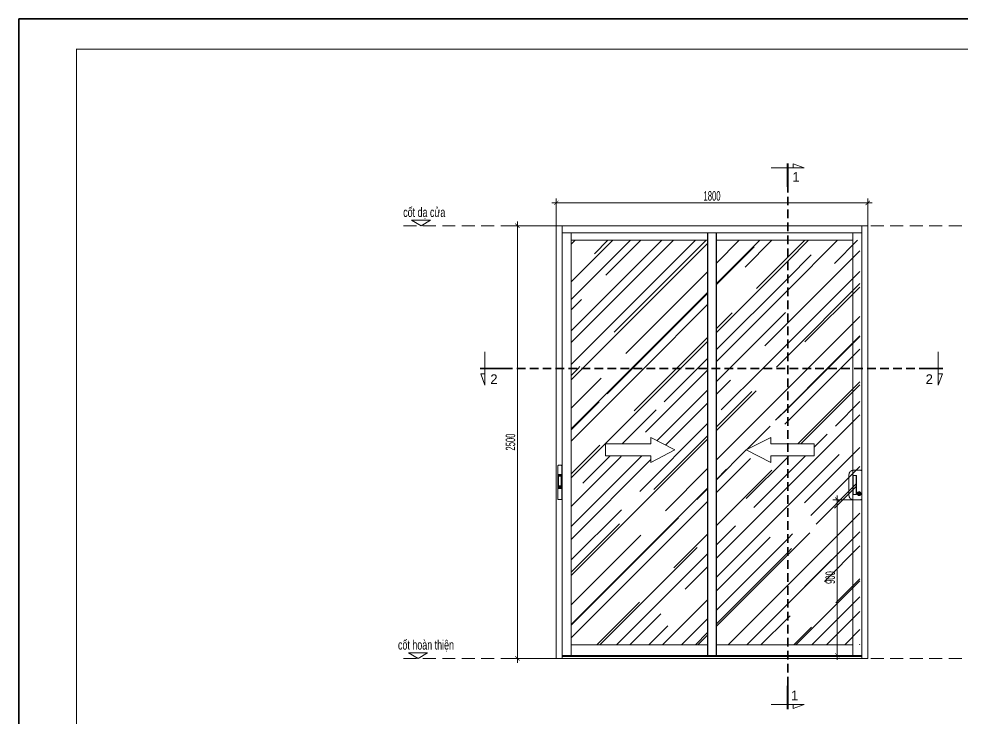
# Model space of a CAD drawing. Header units: millimetres. Extents: x 1336014 to 2939047, y -333549 to -60566.
# Drawn here: x 1445596 to 1451045, y -216157 to -212116 of the extents above; entities that cross this region are included whole.
import ezdxf

# ---------------------------------------------------------------- set-up
doc = ezdxf.new("R2010")
doc.units = ezdxf.units.MM
doc.header["$MEASUREMENT"] = 0
for name, pattern in [('$1$HIDDEN', [0.375, 0.25, -0.125]), ('DASHDOT', [1, 0.5, -0.25, 0, -0.25]), ('HIDDEN', [0.375, 0.25, -0.125])]:
    doc.linetypes.add(name, pattern=pattern)
for name, color, linetype, lineweight in [('.A-net Hatch', 250, 'Continuous', 9), ('.A-net Truc', 79, 'DASHDOT', 15), ('02.Thay', 145, 'Continuous', 15), ('05.Text', 253, 'Continuous', 18), ('08.Dim', 156, 'Continuous', 15), ('10.Text', 254, 'Continuous', 18), ('11.Khung bo', 32, 'Continuous', 50), ('12.Khung', 36, 'Continuous', 25), ('13.netcat', 1, 'HIDDEN', 35), ('AUDIT_I_160217234026-0', 7, 'Continuous', 5), ('CA.cat 30', 30, 'Continuous', 35), ('CA.thay 145', 145, 'Continuous', 18), ('Chiều mở cửa thấy', 253, 'Continuous', 5), ('Khóa cửa', 3, 'Continuous', 9), ('Net Nhôm', 4, 'Continuous', 30)]:
    doc.layers.add(name, color=color, linetype=linetype, lineweight=lineweight)
doc.layers.add('Alu', color=6, linetype='Continuous')
doc.layers.add('Tpl_Bound', color=1, linetype='Continuous', plot=False)
doc.styles.add('TT5_Text Dim', font='hoatbif.shx', dxfattribs={"width": 0.6})
doc.styles.add('VnAvantH', font='')
doc.styles.get('VnAvantH').set_extended_font_data('.VnAvantH')
doc.dimstyles.new('TT5_Dim 1-25', dxfattribs={"dimscale": 25, "dimtxt": 2.2, "dimasz": 1, "dimexe": 1, "dimexo": 0, "dimgap": 0.5, "dimtad": 1, "dimdec": 0, "dimzin": 0, "dimdsep": 46, "dimtxsty": 'TT5_Text Dim', "dimblk": 'ARCHTICK', "dimcen": 0, "dimdle": 1, "dimclrd": 256, "dimclre": 256, "dimclrt": 1, "dimadec": 0, "dimazin": 0, "dimtfac": 0.015, "dimtdec": 0, "dimtix": 1, "dimtmove": 2, "dimatfit": 3, "dimldrblk": 'DOT', "dimfxl": 1, "dimtolj": 1, "dimtzin": 0, "dimlwd": -1, "dimlwe": -1, "dimarcsym": 1})
pattern_1 = [(45, (422512.46, 242752.05), (169.705627, 452.54834), [3000, -400, 1000, -200]), (45, (422629.84, 243010.85), (-329.51176, 46.66905), [600, -66, 1200, -150]), (45, (422462.96, 242942.96), (640.638744, 830.143361), [1600, -280, 800, -200])]

# ---------------------------------------------------------------- blocks, each defined once
blk = doc.blocks.new('100')
at = {"layer": '11.Khung bo', "const_width": 26.7}
blk.add_lwpolyline([(1860913, -945240), (1860913, -916940), (1896063, -916940), (1896063, -945240)], close=True, dxfattribs=at)
blk.add_lwpolyline([(1860913, -945240), (1860913, -916940), (1896063, -916940), (1896063, -945240)], close=True, dxfattribs=at)
blk.add_lwpolyline([(1860913, -945240), (1860913, -916940), (1896063, -916940), (1896063, -945240)], close=True, dxfattribs=at)
at = {"layer": '12.Khung'}
blk.add_lwpolyline([(1901579, -945940), (1901579, -916240), (1859580, -916240), (1859580, -945940)], close=True, dxfattribs=at)
blk.add_lwpolyline([(1901579, -945940), (1901579, -916240), (1859580, -916240), (1859580, -945940)], close=True, dxfattribs=at)
blk.add_lwpolyline([(1901579, -945940), (1901579, -916240), (1859580, -916240), (1859580, -945940)], close=True, dxfattribs=at)
blk = doc.blocks.new('_ARCHTICK')
at = {"const_width": 0.15}
blk.add_lwpolyline([(-0.5, -0.5), (0.5, 0.5)], dxfattribs=at)
blk = doc.blocks.new('*D2160')
at = {"layer": '08.Dim', "ltscale": 200, "transparency": 16777216}
for p, q in [((1448675.1, -213179), (1450524.9, -213179)), ((1448700.1, -213311.2), (1448700.1, -213154)), ((1450499.9, -213311.2), (1450499.9, -213154))]:
    blk.add_line(p, q, dxfattribs=at)
at = {"layer": 'Defpoints', "color": 0, "ltscale": 200, "transparency": 16777216}
for p in [(1450499.9, -213179), (1448700.1, -213311.2), (1450499.9, -213311.2)]:
    blk.add_point(p, dxfattribs=at)
at = {"layer": '08.Dim', "ltscale": 200, "transparency": 16777216, "xscale": 25, "yscale": 25, "zscale": 25, "rotation": 180}
blk.add_blockref('_ARCHTICK', (1448700.1, -213179), dxfattribs=at)
at = {"layer": '08.Dim', "ltscale": 200, "transparency": 16777216, "xscale": 25, "yscale": 25, "zscale": 25}
blk.add_blockref('_ARCHTICK', (1450499.9, -213179), dxfattribs=at)
at = {"layer": '08.Dim', "color": 1, "ltscale": 200, "transparency": 16777216, "insert": (1449600, -213139), "char_height": 55, "attachment_point": 5, "style": 'TT5_Text Dim'}
blk.add_mtext('\\A1;1800', dxfattribs=at)
blk = doc.blocks.new('_DOT')
blk.add_line((-0.5, 0), (-1, 0))
at = {"const_width": 0.5}
blk.add_lwpolyline([(-0.25, 0, 1), (0.25, 0, 1)], format="xyb", close=True, dxfattribs=at)
blk = doc.blocks.new('*D2161')
at = {"layer": '08.Dim', "ltscale": 200, "transparency": 16777216}
for p, q in [((1448700.1, -213311.2), (1448450.7, -213311.2)), ((1448475.7, -213286.2), (1448475.7, -215836.2)), ((1448700.1, -215811.2), (1448450.7, -215811.2))]:
    blk.add_line(p, q, dxfattribs=at)
at = {"layer": 'Defpoints', "color": 0, "ltscale": 200, "transparency": 16777216}
for p in [(1448700.1, -213311.2), (1448475.7, -215811.2), (1448700.1, -215811.2)]:
    blk.add_point(p, dxfattribs=at)
at = {"layer": '08.Dim', "ltscale": 200, "transparency": 16777216, "xscale": 25, "yscale": 25, "zscale": 25}
for p, rotation in [((1448475.7, -213311.2), 90), ((1448475.7, -215811.2), 270)]:
    blk.add_blockref('_ARCHTICK', p, dxfattribs=dict(at, rotation=rotation))
at = {"layer": '08.Dim', "color": 1, "ltscale": 200, "transparency": 16777216, "insert": (1448435.7, -214561.2), "char_height": 55, "attachment_point": 5, "rotation": 90, "style": 'TT5_Text Dim'}
blk.add_mtext('\\A1;2500', dxfattribs=at)
blk = doc.blocks.new('Tay nắm chữ D Xingfa chiếu đứng')
at = {"layer": 'Khóa cửa'}
for p, q in [((15, -41.8), (15, -57.6)), ((15, -43.5), (17.2, -43.5)), ((15, -46.9), (17.2, -46.9)), ((15, -49.3), (17.2, -49.3)), ((15, -50.8), (17.2, -50.8)), ((15, -53.3), (17.2, -53.3)), ((17.2, -41.8), (17.2, -57.7)), ((15, -56.6), (17.2, -56.6))]:
    blk.add_line(p, q, dxfattribs=at)
blk.add_lwpolyline([(6.5, 85), (49, 85, -0.414214), (74.9, 59.1), (74.9, -59.1, -0.414214), (49, -85), (6.5, -85, -0.414214), (0, -78.5), (0, 78.5, -0.414214)], format="xyb", close=True, dxfattribs=at)
for points in [[(30.5, 54.9), (52.5, 54.9), (52.5, -55.2), (30.5, -55.2)], [(32.8, 54.9), (50.2, 54.9), (50.2, -55.2), (32.8, -55.2)]]:
    blk.add_lwpolyline(points, close=True, dxfattribs=at)
blk.add_circle((16.1, -49.7), 11.4, dxfattribs=at)
for centre, radius, start, end in [((16.1, -49.7), 7.98, 98.0427, 261.9573), ((16.1, -41.7), 1.12, 355.9787, 184.0213), ((16.1, -49.7), 7.98, 278.0427, 81.9573), ((16.1, -57.7), 1.12, 175.9787, 4.0213)]:
    blk.add_arc(centre, radius, start, end, dxfattribs=at)
blk = doc.blocks.new('taynamam')
at = {"layer": 'Khóa cửa'}
for p, q in [((100785.9, -22618), (100769.4, -22618)), ((100785.9, -22619.5), (100769.4, -22619.5)), ((100785.9, -22621), (100769.4, -22621)), ((100785.9, -22622.5), (100769.4, -22622.5)), ((100785.9, -22624), (100769.4, -22624)), ((100785.9, -22625.5), (100769.4, -22625.5)), ((100785.9, -22681.5), (100769.4, -22681.5)), ((100785.9, -22683), (100769.4, -22683)), ((100785.9, -22684.5), (100769.4, -22684.5)), ((100785.9, -22686), (100769.4, -22686)), ((100785.9, -22687.5), (100769.4, -22687.5)), ((100785.9, -22689), (100769.4, -22689)), ((100785.9, -22690.5), (100769.4, -22690.5)), ((100785.9, -22692), (100769.4, -22692)), ((100785.9, -22693.5), (100769.4, -22693.5)), ((100785.9, -22695), (100769.4, -22695)), ((100789.6, -22704.5), (100789.6, -22724))]:
    blk.add_line(p, q, dxfattribs=at)
blk.add_lwpolyline([(100783.6, -22761.5), (100771.6, -22761.5, -0.414214), (100765.6, -22755.5), (100765.6, -22567.5, -0.414214), (100771.6, -22561.5), (100783.6, -22561.5, -0.414214), (100789.6, -22567.5), (100789.6, -22755.5, -0.414214)], format="xyb", close=True, dxfattribs=at)
blk.add_lwpolyline([(100785.9, -22616.5), (100769.4, -22616.5), (100769.4, -22696.5), (100785.9, -22696.5)], close=True, dxfattribs=at)
blk = doc.blocks.new('*D2165')
at = {"layer": '08.Dim', "ltscale": 200, "transparency": 16777216}
for p, q in [((1450438.1, -214894.1), (1450298.2, -214894.1)), ((1450323.2, -214869.1), (1450323.2, -215819.1)), ((1450413.9, -215794.1), (1450298.2, -215794.1))]:
    blk.add_line(p, q, dxfattribs=at)
at = {"layer": 'Defpoints', "color": 0, "ltscale": 200, "transparency": 16777216}
for p in [(1450438.1, -214894.1), (1450323.2, -215794.1), (1450413.9, -215794.1)]:
    blk.add_point(p, dxfattribs=at)
at = {"layer": '08.Dim', "ltscale": 200, "transparency": 16777216, "xscale": 25, "yscale": 25, "zscale": 25}
for p, rotation in [((1450323.2, -214894.1), 90), ((1450323.2, -215794.1), 270)]:
    blk.add_blockref('_ARCHTICK', p, dxfattribs=dict(at, rotation=rotation))
at = {"layer": '08.Dim', "color": 1, "ltscale": 200, "transparency": 16777216, "insert": (1450283.2, -215344.1), "char_height": 55, "attachment_point": 5, "rotation": 90, "style": 'TT5_Text Dim'}
blk.add_mtext('\\A1;900', dxfattribs=at)
blk = doc.blocks.new('vet cat')
at = {"layer": 'CA.cat 30', "const_width": 50}
blk.add_lwpolyline([(-82592, -188552), (-81976, -188552)], dxfattribs=at)
at = {"layer": 'CA.thay 145'}
blk.add_line((-82574, -188411), (-82469, -188411), dxfattribs=at)
blk.add_lwpolyline([(-82469, -188983), (-82469, -188122), (-82574, -188411)], dxfattribs=at)
blk = doc.blocks.new('MSDSHDGDFGDF')
at = {"layer": 'CA.cat 30', "xscale": -0.2222222220152616, "yscale": 0.2222222222480923, "zscale": 0.2222222221704821, "rotation": 180}
blk.add_blockref('vet cat', (18217, -41900.5), dxfattribs=at)

msp = doc.modelspace()

# ---------------------------------------------------------------- hatches: boundary and pattern name
at = {"layer": '.A-net Hatch'}
h = msp.add_hatch(dxfattribs=at)
h.set_pattern_fill('AR-RROOF', color=256, scale=200, angle=45)
h.set_pattern_definition(pattern_1)
h.paths.add_polyline_path([(1449574.1, -214135.9), (1449574.1, -213395.2), (1448786.1, -213395.2), (1448786.1, -214135.9)])
h = msp.add_hatch(dxfattribs=at)
h.set_pattern_fill('AR-RROOF', color=256, scale=200, angle=45)
h.set_pattern_definition(pattern_1)
h.paths.add_polyline_path([(1450037.1, -213395.2), (1449625.1, -213395.2), (1449625.1, -214135.9), (1450037.1, -214135.9)])
h = msp.add_hatch(dxfattribs=at)
h.set_pattern_fill('AR-RROOF', color=256, scale=200, angle=45)
h.set_pattern_definition(pattern_1)
h.paths.add_polyline_path([(1450453.9, -213395.2), (1450037.1, -213395.2), (1450037.1, -214135.9), (1450453.9, -214135.9)])
h = msp.add_hatch(dxfattribs=at)
h.set_pattern_fill('AR-RROOF', color=256, scale=200, angle=45)
h.set_pattern_definition(pattern_1)
h.paths.add_polyline_path([(1449574.1, -214135.9), (1448786.1, -214135.9), (1448786.1, -215732.6), (1449574.1, -215732.6)])
h.paths.add_polyline_path([(1449247, -214678.6), (1449247, -214641.5), (1448984.9, -214641.5), (1448984.9, -214606.3), (1448984.9, -214571.1), (1449247, -214571.1), (1449247, -214534), (1449385.3, -214606.3)], flags=16)
h = msp.add_hatch(dxfattribs=at)
h.set_pattern_fill('AR-RROOF', color=256, scale=200, angle=45)
h.set_pattern_definition(pattern_1)
h.paths.add_polyline_path([(1450037.1, -214641.5), (1449939.7, -214641.5), (1449939.7, -214678.6), (1449796.4, -214606.3), (1449939.7, -214534), (1449939.7, -214571.1), (1450037.1, -214571.1), (1450037.1, -214135.9), (1449625.1, -214135.9), (1449625.1, -215732.6), (1450037.1, -215732.6)])
h = msp.add_hatch(dxfattribs=at)
h.set_pattern_fill('AR-RROOF', color=256, scale=200, angle=45)
h.set_pattern_definition(pattern_1)
h.paths.add_polyline_path([(1450453.9, -214893.9, -0.380122), (1450431, -214868.1), (1450431, -214750, -0.380122), (1450453.9, -214724.2), (1450453.9, -214135.9), (1450037.1, -214135.9), (1450037.1, -214571.1), (1450189.3, -214571.1), (1450189.3, -214606.3), (1450189.3, -214641.5), (1450037.1, -214641.5), (1450037.1, -215732.6), (1450453.9, -215732.6)])
h.paths.add_polyline_path([(1450364.4, -215400.2), (1450364.4, -215287.9), (1450281.9, -215287.9), (1450281.9, -215400.2)], flags=24)

# ---------------------------------------------------------------- linework, layer by layer
at = {"layer": '.A-net Truc', "linetype": '$1$HIDDEN', "ltscale": 300}
for p, q in [((1447817.2, -213311.2), (1452997.4, -213311.2)), ((1447817.2, -215811.2), (1452997.4, -215811.2))]:
    msp.add_line(p, q, dxfattribs=at)
at = {"layer": '02.Thay', "ltscale": 0.15}
for points in [[(1448700.1, -213311.2), (1448734.1, -213311.2), (1448734.1, -215811.2), (1448700.1, -215811.2)], [(1448734.1, -213311.2), (1450465.9, -213311.2), (1450465.9, -213351.2), (1448734.1, -213351.2)], [(1450465.9, -215811.2), (1450499.9, -215811.2), (1450499.9, -213311.2), (1450465.9, -213311.2)], [(1448734.1, -215794.1), (1448786.1, -215794.1), (1448786.1, -213351.2), (1448734.1, -213351.2)], [(1448786.1, -213351.2), (1449574.1, -213351.2), (1449574.1, -213395.2), (1448786.1, -213395.2)], [(1449574.1, -213351.2), (1449624.1, -213351.2), (1449624.1, -215794.1), (1449574.1, -215794.1)], [(1449575.1, -213351.2), (1449625.1, -213351.2), (1449625.1, -215794.1), (1449575.1, -215794.1)], [(1450413.9, -213351.2), (1449625.1, -213351.2), (1449625.1, -213395.2), (1450413.9, -213395.2)], [(1450413.9, -215794.1), (1450465.9, -215794.1), (1450465.9, -213351.2), (1450413.9, -213351.2)], [(1449574.1, -215732.6), (1448786.1, -215732.6), (1448786.1, -215794.1), (1449574.1, -215794.1)], [(1450413.9, -215732.6), (1449625.1, -215732.6), (1449625.1, -215794.1), (1450413.9, -215794.1)], [(1450465.9, -215801.1), (1448734.1, -215801.1), (1448734.1, -215811.2), (1450465.9, -215811.2)]]:
    msp.add_lwpolyline(points, close=True, dxfattribs=at)
at = {"layer": '13.netcat', "ltscale": 200}
for p, q in [((1450037.1, -215968.1), (1450037.1, -213086.5)), ((1448396.7, -214135.9), (1450797.6, -214135.9))]:
    msp.add_line(p, q, dxfattribs=at)
at = {"layer": 'AUDIT_I_160217234026-0'}
for points in [[(1447919.5, -213311.2), (1447973.4, -213278.7), (1447863.2, -213278.7)], [(1447903.3, -215811.2), (1447957.1, -215778.7), (1447847, -215778.7)]]:
    msp.add_lwpolyline(points, close=True, dxfattribs=at)
at = {"layer": 'Chiều mở cửa thấy', "lineweight": 5}
for points in [[(1448984.9, -214606.3), (1448984.9, -214571.1), (1449247, -214571.1), (1449247, -214534), (1449385.3, -214606.3), (1449247, -214678.6), (1449247, -214641.5), (1448984.9, -214641.5)], [(1450189.3, -214606.3), (1450189.3, -214571.1), (1449939.7, -214571.1), (1449939.7, -214534), (1449796.4, -214606.3), (1449939.7, -214678.6), (1449939.7, -214641.5), (1450189.3, -214641.5)]]:
    msp.add_lwpolyline(points, close=True, dxfattribs=at)
at = {"layer": 'Tpl_Bound', "color": 1}
msp.add_lwpolyline([(1445596, -219540.4), (1445596, -212115.5), (1456095.9, -212115.5), (1456095.9, -219540.4)], close=True, dxfattribs=at)

# ---------------------------------------------------------------- block references
at = {"layer": '05.Text', "xscale": 0.25, "yscale": 0.25, "zscale": 0.25}
msp.add_blockref('100', (980701.1, 16944.5), dxfattribs=at)
at = {"layer": 'Alu', "color": 3, "xscale": -1}
msp.add_blockref('Tay nắm chữ D Xingfa chiếu đứng', (1450465.9, -214809.1), dxfattribs=at)
at = {"layer": 'CA.thay 145', "xscale": -1, "rotation": 90}
msp.add_blockref('MSDSHDGDFGDF', (1450037.1, -213086.5), dxfattribs=at)
at = {"layer": 'CA.thay 145'}
msp.add_blockref('MSDSHDGDFGDF', (1448396.7, -214135.9), dxfattribs=at)
at = {"layer": 'CA.thay 145', "xscale": -1}
msp.add_blockref('MSDSHDGDFGDF', (1450797.6, -214135.9), dxfattribs=at)
at = {"layer": 'CA.thay 145', "rotation": 90.00000000000001}
msp.add_blockref('MSDSHDGDFGDF', (1450037.1, -215968.1), dxfattribs=at)
at = {"layer": 'Net Nhôm'}
msp.add_blockref('taynamam', (1347943.2, -192132.5), dxfattribs=at)

# ---------------------------------------------------------------- texts
at = {"layer": '10.Text', "style": 'TT5_Text Dim', "width": 0.7}
for s, p in [('cèt d¹ cöa', (1447816.1, -213260.6)), ('cèt hoµn thiÖn', (1447786, -215760.6))]:
    msp.add_text(s, height=55, dxfattribs=at).set_placement(p)
at = {"layer": 'AUDIT_I_160217234026-0', "style": 'VnAvantH'}
for s, rotation, p in [('1', 0, (1450064.4, -213056.7)), ('2', 360, (1448319.7, -214225.1)), ('2', 0, (1450834.1, -214225.1)), ('1', 360, (1450056.2, -216053.4))]:
    msp.add_text(s, height=55.6, rotation=rotation, dxfattribs=at).set_placement(p)

# ---------------------------------------------------------------- dimensions: what is measured, and where the dimension line sits
at = {"layer": '08.Dim', "ltscale": 200}
dim = msp.add_linear_dim(base=(1450499.9, -213179), p1=(1448700.1, -213311.2), p2=(1450499.9, -213311.2), dimstyle='TT5_Dim 1-25', dxfattribs=at)
dim.commit()
dim.dimension.update_dxf_attribs({"geometry": '*D2160', "text_midpoint": (1449600, -213139)})
for base, p1, p2, picture, middle in [((1448475.7, -215811.2), (1448700.1, -213311.2), (1448700.1, -215811.2), '*D2161', (1448435.7, -214561.2)), ((1450323.2, -215794.1), (1450438.1, -214894.1), (1450413.9, -215794.1), '*D2165', (1450283.2, -215344.1))]:
    dim = msp.add_linear_dim(base=base, p1=p1, p2=p2, angle=90, dimstyle='TT5_Dim 1-25', dxfattribs=at)
    dim.commit()
    dim.dimension.update_dxf_attribs({"geometry": picture, "text_midpoint": middle})

doc.saveas('drawing.dxf')
